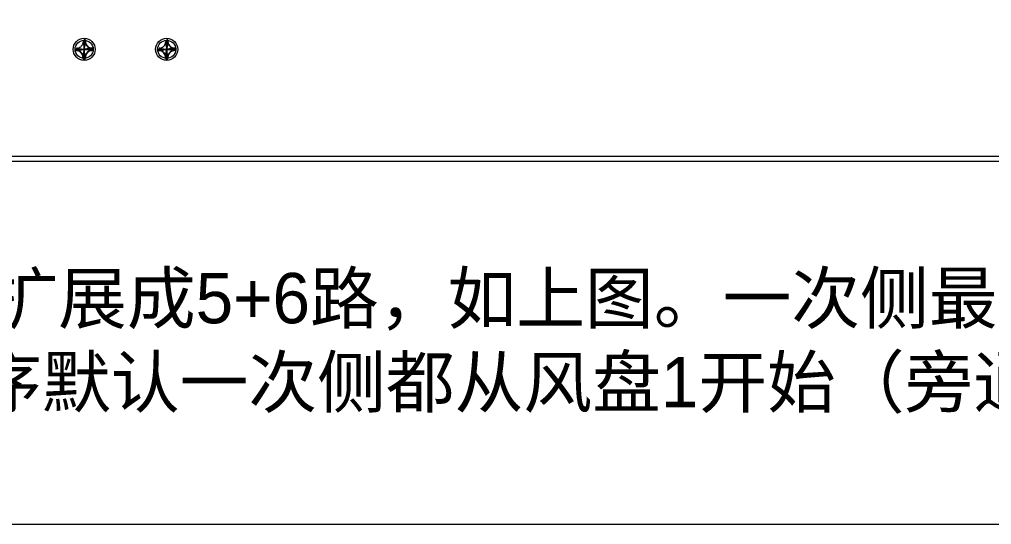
# Model space of a CAD drawing. Header units: millimetres. Extents: x 206 to 1899, y -454 to 296.
# Drawn here: x 601.89 to 621.18, y 39.39 to 49.43 of the extents above; entities that cross this region are included whole.
import ezdxf

# ---------------------------------------------------------------- set-up
doc = ezdxf.new("R2010")
doc.units = ezdxf.units.MM
doc.layers.add('文字层', color=3, linetype='Continuous', lineweight=15)
doc.layers.add('细实线', color=7, linetype='Continuous', lineweight=15)
doc.styles.add('微软雅黑M', font='思源黑体M_1.ttf', dxfattribs={"height": 1})

msp = doc.modelspace()

# ---------------------------------------------------------------- linework, layer by layer
at = {"layer": '细实线', "linetype": 'Continuous', "lineweight": 9}
for p, q in [((603.179, 48.644), (603.179, 49.019)), ((603.204, 48.988), (603.204, 49.017)), ((604.816, 48.644), (604.816, 49.019)), ((604.842, 48.988), (604.842, 49.017)), ((603.366, 48.831), (602.991, 48.831)), ((602.993, 48.806), (603.022, 48.806)), ((603.027, 48.831), (603.16, 48.831)), ((603.029, 48.852), (603.16, 48.834)), ((603.029, 48.811), (603.16, 48.829)), ((603.046, 48.853), (603.163, 48.834)), ((603.046, 48.81), (603.163, 48.829)), ((603.157, 48.965), (603.176, 48.847)), ((603.157, 48.698), (603.176, 48.816)), ((603.158, 48.982), (603.176, 48.85)), ((603.158, 48.681), (603.176, 48.813)), ((603.16, 48.834), (603.163, 48.834)), ((603.16, 48.829), (603.163, 48.829)), ((603.16, 48.829), (603.163, 48.829)), ((603.176, 48.847), (603.176, 48.85)), ((603.176, 48.816), (603.176, 48.813)), ((603.176, 48.813), (603.176, 48.816)), ((603.179, 48.85), (603.179, 48.983)), ((603.179, 48.813), (603.179, 48.68)), ((603.2, 48.982), (603.181, 48.85)), ((603.201, 48.965), (603.181, 48.847)), ((603.181, 48.85), (603.181, 48.847)), ((603.181, 48.847), (603.181, 48.85)), ((603.181, 48.816), (603.181, 48.813)), ((603.181, 48.816), (603.181, 48.813)), ((603.201, 48.698), (603.181, 48.816)), ((603.2, 48.681), (603.181, 48.813)), ((603.312, 48.853), (603.195, 48.834)), ((603.198, 48.834), (603.195, 48.834)), ((603.198, 48.834), (603.195, 48.834)), ((603.312, 48.81), (603.195, 48.829)), ((603.198, 48.829), (603.195, 48.829)), ((603.198, 48.829), (603.195, 48.829)), ((603.329, 48.852), (603.198, 48.834)), ((603.198, 48.831), (603.331, 48.831)), ((603.329, 48.811), (603.198, 48.829)), ((603.365, 48.857), (603.336, 48.857)), ((603.365, 48.806), (603.336, 48.806)), ((605.004, 48.831), (604.629, 48.831)), ((604.631, 48.806), (604.66, 48.806)), ((604.665, 48.831), (604.798, 48.831)), ((604.666, 48.852), (604.798, 48.834)), ((604.666, 48.811), (604.798, 48.829)), ((604.683, 48.853), (604.801, 48.834)), ((604.683, 48.81), (604.801, 48.829)), ((604.795, 48.965), (604.814, 48.847)), ((604.795, 48.698), (604.814, 48.816)), ((604.796, 48.982), (604.814, 48.85)), ((604.796, 48.681), (604.814, 48.813)), ((604.798, 48.834), (604.801, 48.834)), ((604.798, 48.829), (604.801, 48.829)), ((604.798, 48.829), (604.801, 48.829)), ((604.814, 48.847), (604.814, 48.85)), ((604.814, 48.816), (604.814, 48.813)), ((604.814, 48.813), (604.814, 48.816)), ((604.816, 48.85), (604.816, 48.983)), ((604.816, 48.813), (604.816, 48.68)), ((604.837, 48.982), (604.819, 48.85)), ((604.838, 48.965), (604.819, 48.847)), ((604.819, 48.85), (604.819, 48.847)), ((604.819, 48.847), (604.819, 48.85)), ((604.819, 48.816), (604.819, 48.813)), ((604.819, 48.816), (604.819, 48.813)), ((604.838, 48.698), (604.819, 48.816)), ((604.837, 48.681), (604.819, 48.813)), ((604.95, 48.853), (604.832, 48.834)), ((604.835, 48.834), (604.832, 48.834)), ((604.835, 48.834), (604.832, 48.834)), ((604.95, 48.81), (604.832, 48.829)), ((604.835, 48.829), (604.832, 48.829)), ((604.835, 48.829), (604.832, 48.829)), ((604.967, 48.852), (604.835, 48.834)), ((604.835, 48.831), (604.968, 48.831)), ((604.967, 48.811), (604.835, 48.829)), ((605.002, 48.857), (604.973, 48.857)), ((605.002, 48.806), (604.973, 48.806)), ((603.153, 48.675), (603.153, 48.646)), ((603.204, 48.675), (603.204, 48.646)), ((604.791, 48.675), (604.791, 48.646)), ((604.842, 48.675), (604.842, 48.646)), ((593.648, 46.713), (668.798, 46.713)), ((593.748, 46.613), (669.323, 46.613))]:
    msp.add_line(p, q, dxfattribs=at)
at = {"layer": '细实线', "linetype": 'ByBlock', "lineweight": 9}
msp.add_lwpolyline([(589.504, 75.955), (673.56, 75.955), (673.56, 39.394), (589.504, 39.394)], close=True, dxfattribs=at)
at = {"layer": '细实线', "linetype": 'Continuous', "lineweight": 9}
for centre, radius in [((603.179, 48.831), 0.219), ((603.179, 48.831), 0.179), ((604.816, 48.831), 0.219), ((604.816, 48.831), 0.179)]:
    msp.add_circle(centre, radius, dxfattribs=at)
for centre, radius, start, end in [((603.179, 48.831), 0.188, 82.1836, 90), ((603.336, 48.988), 0.131, 180, 270), ((604.816, 48.831), 0.188, 82.1836, 90), ((604.973, 48.988), 0.131, 180, 270), ((603.179, 48.831), 0.188, 180, 187.8164), ((603.022, 48.675), 0.131, 0, 90), ((603.179, 48.831), 0.152, 172.1836, 187.8164), ((603.168, 46.691), 2.166, 93.2389, 93.6922), ((603.168, 50.972), 2.166, 266.3078, 266.7611), ((605.319, 48.842), 2.166, 176.3078, 176.7611), ((603.179, 48.831), 0.152, 82.1836, 97.8164), ((603.179, 48.831), 0.0188, 172.1881, 179.9955), ((603.179, 48.831), 0.0188, 180.0045, 187.8119), ((603.179, 48.831), 0.0187, 180, 187.8164), ((603.163, 48.847), 0.0131, 270, 0), ((603.163, 48.816), 0.0131, 0, 90), ((603.163, 48.816), 0.0131, 360, 90), ((603.179, 48.831), 0.0188, 82.1881, 97.8119), ((603.179, 48.832), 0.0188, 262.1881, 277.8119), ((603.179, 48.831), 0.0187, 262.1836, 277.8164), ((603.179, 48.831), 0.0187, 82.1836, 90), ((603.195, 48.847), 0.0131, 180, 270), ((603.195, 48.847), 0.0131, 180, 270), ((603.195, 48.816), 0.0131, 90, 180), ((603.195, 48.816), 0.0131, 90, 180), ((603.179, 48.831), 0.0188, 0.0045, 7.8119), ((603.179, 48.831), 0.0187, 352.1836, 7.8164), ((603.179, 48.831), 0.0188, 352.1881, 359.9955), ((601.05, 48.843), 2.154, 3.2377, 3.6934), ((603.336, 48.675), 0.131, 90, 180), ((603.19, 46.691), 2.166, 86.3078, 86.7611), ((603.19, 50.972), 2.166, 273.2389, 273.6922), ((603.179, 48.831), 0.152, 352.1836, 7.8164), ((603.179, 48.831), 0.188, 352.1836, 7.8164), ((604.816, 48.831), 0.188, 180, 187.8164), ((604.66, 48.675), 0.131, 0, 90), ((604.816, 48.831), 0.152, 172.1836, 187.8164), ((604.806, 46.691), 2.166, 93.2389, 93.6922), ((604.806, 50.972), 2.166, 266.3078, 266.7611), ((606.957, 48.842), 2.166, 176.3078, 176.7611), ((604.816, 48.831), 0.152, 82.1836, 97.8164), ((604.816, 48.831), 0.0188, 172.1881, 179.9955), ((604.816, 48.831), 0.0188, 180.0045, 187.8119), ((604.816, 48.831), 0.0187, 180, 187.8164), ((604.801, 48.847), 0.0131, 270, 0), ((604.801, 48.816), 0.0131, 0, 90), ((604.801, 48.816), 0.0131, 360, 90), ((604.816, 48.831), 0.0188, 82.1881, 97.8119), ((604.816, 48.832), 0.0188, 262.1881, 277.8119), ((604.816, 48.831), 0.0187, 262.1836, 277.8164), ((604.816, 48.831), 0.0187, 82.1836, 90), ((604.832, 48.847), 0.0131, 180, 270), ((604.832, 48.847), 0.0131, 180, 270), ((604.832, 48.816), 0.0131, 90, 180), ((604.832, 48.816), 0.0131, 90, 180), ((604.816, 48.831), 0.0188, 0.0045, 7.8119), ((604.816, 48.831), 0.0187, 352.1836, 7.8164), ((604.816, 48.831), 0.0188, 352.1881, 359.9955), ((602.687, 48.843), 2.154, 3.2377, 3.6934), ((604.973, 48.675), 0.131, 90, 180), ((604.827, 46.691), 2.166, 86.3078, 86.7611), ((604.827, 50.972), 2.166, 273.2389, 273.6922), ((604.816, 48.831), 0.152, 352.1836, 7.8164), ((604.816, 48.831), 0.188, 352.1836, 7.8164), ((603.179, 48.831), 0.188, 262.1836, 277.8164), ((605.308, 48.82), 2.154, 183.2377, 183.6934), ((603.179, 48.831), 0.152, 262.1836, 277.8164), ((601.038, 48.821), 2.166, 356.3078, 356.7611), ((604.816, 48.831), 0.188, 262.1836, 277.8164), ((606.946, 48.82), 2.154, 183.2377, 183.6934), ((604.816, 48.831), 0.152, 262.1836, 277.8164), ((602.676, 48.821), 2.166, 356.3078, 356.7611)]:
    msp.add_arc(centre, radius, start, end, dxfattribs=at)
for points, knots in [([(603.046, 48.853), (603.053, 48.854), (603.066, 48.857), (603.085, 48.865), (603.103, 48.877), (603.119, 48.891), (603.133, 48.907), (603.145, 48.925), (603.154, 48.944), (603.157, 48.958), (603.157, 48.965)], [0, 0, 0, 0, 0.122892, 0.24762, 0.373529, 0.500002, 0.626475, 0.752383, 0.87711, 1, 1, 1, 1]), ([(603.157, 48.698), (603.157, 48.705), (603.155, 48.715), (603.149, 48.728), (603.143, 48.741), (603.133, 48.756), (603.119, 48.772), (603.103, 48.786), (603.088, 48.796), (603.076, 48.802), (603.063, 48.807), (603.053, 48.809), (603.046, 48.81)], [0, 0, 0, 0, 0.122867, 0.185103, 0.247698, 0.373566, 0.499998, 0.62643, 0.752299, 0.814896, 0.87713, 1, 1, 1, 1]), ([(603.201, 48.965), (603.201, 48.958), (603.203, 48.947), (603.208, 48.935), (603.215, 48.922), (603.225, 48.907), (603.239, 48.891), (603.255, 48.877), (603.269, 48.867), (603.282, 48.861), (603.295, 48.856), (603.305, 48.854), (603.312, 48.853)], [0, 0, 0, 0, 0.122867, 0.185103, 0.247698, 0.373566, 0.499998, 0.62643, 0.752299, 0.814896, 0.87713, 1, 1, 1, 1]), ([(603.312, 48.81), (603.305, 48.809), (603.291, 48.806), (603.272, 48.798), (603.255, 48.786), (603.239, 48.772), (603.225, 48.756), (603.213, 48.738), (603.204, 48.719), (603.201, 48.705), (603.201, 48.698)], [0, 0, 0, 0, 0.122892, 0.24762, 0.373529, 0.500002, 0.626475, 0.752383, 0.87711, 1, 1, 1, 1]), ([(604.683, 48.853), (604.69, 48.854), (604.704, 48.857), (604.723, 48.865), (604.741, 48.877), (604.757, 48.891), (604.771, 48.907), (604.783, 48.925), (604.791, 48.944), (604.794, 48.958), (604.795, 48.965)], [0, 0, 0, 0, 0.122892, 0.24762, 0.373529, 0.500002, 0.626475, 0.752383, 0.87711, 1, 1, 1, 1]), ([(604.795, 48.698), (604.794, 48.705), (604.792, 48.715), (604.787, 48.728), (604.781, 48.741), (604.771, 48.756), (604.757, 48.772), (604.741, 48.786), (604.726, 48.796), (604.713, 48.802), (604.7, 48.807), (604.69, 48.809), (604.683, 48.81)], [0, 0, 0, 0, 0.122867, 0.185103, 0.247698, 0.373566, 0.499998, 0.62643, 0.752299, 0.814896, 0.87713, 1, 1, 1, 1]), ([(604.838, 48.965), (604.838, 48.958), (604.841, 48.947), (604.846, 48.935), (604.852, 48.922), (604.862, 48.907), (604.876, 48.891), (604.892, 48.877), (604.907, 48.867), (604.92, 48.861), (604.932, 48.856), (604.943, 48.854), (604.95, 48.853)], [0, 0, 0, 0, 0.122867, 0.185103, 0.247698, 0.373566, 0.499998, 0.62643, 0.752299, 0.814896, 0.87713, 1, 1, 1, 1]), ([(604.95, 48.81), (604.943, 48.809), (604.929, 48.806), (604.91, 48.798), (604.892, 48.786), (604.876, 48.772), (604.862, 48.756), (604.85, 48.738), (604.842, 48.719), (604.838, 48.705), (604.838, 48.698)], [0, 0, 0, 0, 0.122892, 0.24762, 0.373529, 0.500002, 0.626475, 0.752383, 0.87711, 1, 1, 1, 1])]:
    msp.add_open_spline(points, degree=3, knots=knots, dxfattribs=at)

# ---------------------------------------------------------------- texts
at = {"layer": '文字层', "color": 0, "lineweight": 9, "insert": (591.16, 44.391), "char_height": 1, "attachment_point": 1, "style": '微软雅黑M'}
msp.add_mtext_dynamic_manual_height_columns('{\\f思源黑体M|b0|i0|c134|p34;*1 AIO5最多可以扩展成5+6路，如上图。一次侧最少是3路（含旁通阀），二次侧最少是2路。\\P*2 执行器接线顺序默认一次侧都从风盘1开始（旁通阀固定接线路板CH12端），二次侧都从地暖/辐射1开始}', width=80.47567, gutter_width=17.5, heights=[0], dxfattribs=at)

doc.saveas('drawing.dxf')
